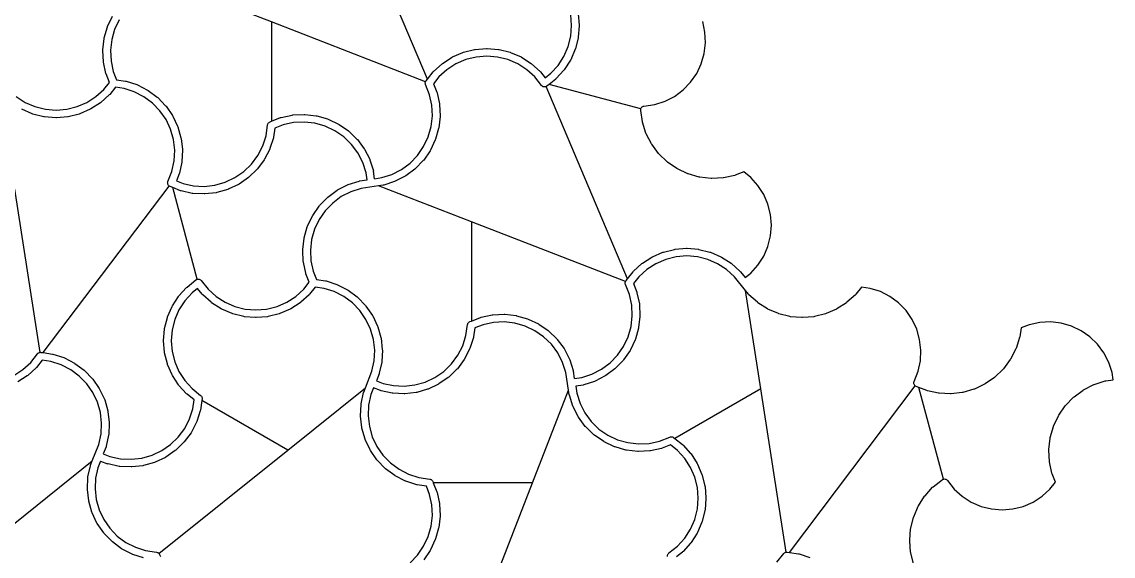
# Model space of a CAD drawing. Header units: millimetres. Extents: x 0 to 179, y 0 to 171.
# Drawn here: x 79.6 to 179.4, y 59.4 to 108.3 of the extents above; entities that cross this region are included whole.
import ezdxf

# ---------------------------------------------------------------- set-up
doc = ezdxf.new("R2010")
doc.units = ezdxf.units.MM
doc.layers.add('VISIBLE', color=7, linetype='CONTINUOUS')

msp = doc.modelspace()

# ---------------------------------------------------------------- linework, layer by layer
at = {"layer": 'VISIBLE'}
for p, q in [((116.682375, 103.059599), (109.243119, 120.661066)), ((102.412431, 108.289123), (93.927067, 111.581405)), ((129.869167, 107.972203), (129.789026, 108.949458)), ((130.484338, 109.035278), (130.569171, 108.00081)), ((87.11739, 106.83591), (87.402362, 107.833963)), ((87.402362, 107.833963), (87.422514, 107.88751)), ((87.422514, 107.88751), (87.86628, 108.825802)), ((88.486805, 108.500574), (88.067582, 107.614175)), ((102.412431, 108.289123), (102.412426, 99.203331)), ((116.512351, 102.818419), (102.412431, 108.289123)), ((129.789026, 106.994948), (129.869167, 107.972203)), ((130.569171, 107.943597), (130.484338, 106.909129)), ((130.569171, 108.00081), (130.569171, 107.943597)), ((142.075525, 107.361326), (141.868423, 108.319741)), ((87.106231, 106.779796), (87.11739, 106.83591)), ((88.067582, 107.614175), (87.798371, 106.67132)), ((129.550742, 106.043806), (129.789026, 106.994948)), ((130.475017, 106.852681), (130.222783, 105.845854)), ((130.484338, 106.909129), (130.475017, 106.852681)), ((142.123716, 106.381976), (142.075525, 107.361326)), ((86.987667, 105.748649), (87.106231, 106.779796)), ((87.798371, 106.67132), (87.686364, 105.697203)), ((121.05458, 105.778887), (122.089048, 105.86372)), ((122.089048, 105.86372), (122.146261, 105.86372)), ((122.146261, 105.86372), (123.180729, 105.778887)), ((129.160684, 105.144192), (129.550742, 106.043806)), ((130.222783, 105.845854), (130.20439, 105.791679)), ((142.01171, 105.407858), (142.123716, 106.381976)), ((86.985799, 105.691467), (86.987667, 105.748649)), ((87.036812, 104.65478), (86.985799, 105.691467)), ((87.686364, 105.697203), (87.734556, 104.717852)), ((118.062103, 104.49655), (118.934394, 105.059071)), ((118.934394, 105.059071), (118.984849, 105.086045)), ((118.984849, 105.086045), (119.93713, 105.498939)), ((120.189257, 104.845291), (119.289643, 104.455233)), ((119.93713, 105.498939), (119.991306, 105.517332)), ((119.991306, 105.517332), (120.998132, 105.769566)), ((121.140399, 105.083575), (120.189257, 104.845291)), ((120.998132, 105.769566), (121.05458, 105.778887)), ((122.117654, 105.163716), (121.140399, 105.083575)), ((123.09491, 105.083575), (122.117654, 105.163716)), ((124.046052, 104.845291), (123.09491, 105.083575)), ((123.180729, 105.778887), (123.237177, 105.769566)), ((123.237177, 105.769566), (124.244003, 105.517332)), ((124.945665, 104.455233), (124.046052, 104.845291)), ((124.244003, 105.517332), (124.298179, 105.498939)), ((124.298179, 105.498939), (125.25046, 105.086045)), ((125.25046, 105.086045), (125.300915, 105.059071)), ((125.300915, 105.059071), (126.173205, 104.49655)), ((128.629273, 104.320145), (129.160684, 105.144192)), ((129.791496, 104.839398), (129.764523, 104.788942)), ((130.20439, 105.791679), (129.791496, 104.839398)), ((141.742499, 104.465003), (142.01171, 105.407858)), ((87.044285, 104.598058), (87.036812, 104.65478)), ((87.263512, 103.583533), (87.044285, 104.598058)), ((87.734556, 104.717852), (87.941658, 103.759437)), ((117.247726, 103.764599), (118.016717, 104.461717)), ((118.465597, 103.923822), (117.739136, 103.265259)), ((118.016717, 104.461717), (118.062103, 104.49655)), ((119.289643, 104.455233), (118.465597, 103.923822)), ((125.769712, 103.923822), (124.945665, 104.455233)), ((126.496173, 103.265259), (125.769712, 103.923822)), ((126.173205, 104.49655), (126.218592, 104.461717)), ((126.218592, 104.461717), (126.987583, 103.764599)), ((127.97071, 103.593685), (128.629273, 104.320145)), ((129.167168, 103.871265), (128.47005, 103.102274)), ((129.202001, 103.916652), (129.167168, 103.871265)), ((129.764523, 104.788942), (129.202001, 103.916652)), ((141.323276, 103.578604), (141.742499, 104.465003)), ((87.280126, 103.528786), (87.263512, 103.583533)), ((87.587419, 102.751453), (87.280126, 103.528786)), ((87.941658, 103.759437), (88.238399, 103.008797)), ((88.238399, 103.008797), (89.065235, 102.886254)), ((89.065235, 102.886254), (89.120955, 102.873269)), ((89.120955, 102.873269), (90.109173, 102.555862)), ((116.512351, 102.818419), (116.529865, 102.858834)), ((116.529865, 102.858834), (116.563476, 102.90975)), ((116.563476, 102.90975), (116.682375, 103.059599)), ((116.682375, 103.059599), (117.20862, 103.722837)), ((117.20862, 103.722837), (117.247726, 103.764599)), ((117.739136, 103.265259), (117.237433, 102.632954)), ((127.123476, 102.474657), (126.496173, 103.265259)), ((126.987583, 103.764599), (127.026689, 103.722837)), ((127.026689, 103.722837), (127.454286, 103.183928)), ((127.454286, 103.183928), (127.97071, 103.593685)), ((128.428288, 103.063169), (127.818599, 102.579412)), ((128.47005, 103.102274), (128.428288, 103.063169)), ((140.765243, 102.772347), (141.323276, 103.578604)), ((86.359256, 101.460584), (87.085717, 102.119147)), ((87.085717, 102.119147), (87.587419, 102.751453)), ((88.135775, 102.31636), (87.616232, 101.66157)), ((88.93422, 102.198025), (88.135775, 102.31636)), ((89.867782, 101.898173), (88.93422, 102.198025)), ((90.740021, 101.450233), (89.867782, 101.898173)), ((90.109173, 102.555862), (90.162032, 102.533973)), ((90.162032, 102.533973), (91.085335, 102.059808)), ((91.085335, 102.059808), (91.133923, 102.029599)), ((91.133923, 102.029599), (91.96764, 101.411347)), ((116.487786, 102.682615), (116.491436, 102.743515)), ((116.494766, 102.622007), (116.487786, 102.682615)), ((116.491436, 102.743515), (116.505606, 102.802856)), ((116.512165, 102.563531), (116.494766, 102.622007)), ((116.505606, 102.802856), (116.512351, 102.818419)), ((116.883195, 101.62497), (116.512165, 102.563531)), ((117.237433, 102.632954), (117.544726, 101.855621)), ((117.544726, 101.855621), (117.56134, 101.800873)), ((127.165418, 102.430351), (127.123476, 102.474657)), ((127.214417, 102.394002), (127.165418, 102.430351)), ((127.268983, 102.366714), (127.214417, 102.394002)), ((127.327458, 102.349315), (127.268983, 102.366714)), ((127.388066, 102.342335), (127.327458, 102.349315)), ((127.448966, 102.345985), (127.388066, 102.342335)), ((127.508307, 102.360155), (127.448966, 102.345985)), ((127.533399, 102.371029), (127.508307, 102.360155)), ((127.564285, 102.384414), (127.533399, 102.371029)), ((134.972831, 84.769143), (127.533399, 102.371029)), ((127.615201, 102.418025), (127.564285, 102.384414)), ((127.818599, 102.579412), (127.615201, 102.418025)), ((136.205969, 100.332023), (127.818599, 102.579412)), ((139.295705, 101.483717), (140.083313, 102.067776)), ((140.083313, 102.067776), (140.765243, 102.772347)), ((79.05514, 101.460584), (79.879187, 100.929174)), ((79.879187, 100.929174), (80.778801, 100.539116)), ((84.635595, 100.539116), (85.535209, 100.929174)), ((85.535209, 100.929174), (86.359256, 101.460584)), ((86.762749, 100.887857), (85.890459, 100.325335)), ((86.808136, 100.92269), (86.762749, 100.887857)), ((87.577127, 101.619808), (86.808136, 100.92269)), ((87.616232, 101.66157), (87.577127, 101.619808)), ((91.527628, 100.866174), (90.740021, 101.450233)), ((92.209559, 100.161603), (91.527628, 100.866174)), ((91.96764, 101.411347), (92.010657, 101.373626)), ((92.010657, 101.373626), (92.732511, 100.627806)), ((117.090297, 100.666555), (116.883195, 101.62497)), ((117.56134, 101.800873), (117.780567, 100.786349)), ((137.489904, 100.735925), (138.423467, 101.035777)), ((138.423467, 101.035777), (139.295705, 101.483717)), ((80.526673, 99.885468), (79.574392, 100.298362)), ((80.580849, 99.867075), (80.526673, 99.885468)), ((81.587675, 99.614841), (80.580849, 99.867075)), ((80.778801, 100.539116), (81.729943, 100.300832)), ((81.729943, 100.300832), (82.707198, 100.22069)), ((82.707198, 100.22069), (83.684453, 100.300832)), ((83.684453, 100.300832), (84.635595, 100.539116)), ((84.833547, 99.867075), (83.826721, 99.614841)), ((84.887722, 99.885468), (84.833547, 99.867075)), ((85.840003, 100.298362), (84.887722, 99.885468)), ((85.890459, 100.325335), (85.840003, 100.298362)), ((92.767591, 99.355346), (92.209559, 100.161603)), ((92.732511, 100.627806), (92.768807, 100.58358)), ((92.768807, 100.58358), (93.359509, 99.730122)), ((117.138488, 99.687204), (117.090297, 100.666555)), ((117.780567, 100.786349), (117.78804, 100.729626)), ((117.78804, 100.729626), (117.839053, 99.69294)), ((136.193014, 100.251335), (136.199994, 100.311943)), ((136.196664, 100.190435), (136.193014, 100.251335)), ((136.348832, 99.163709), (136.196664, 100.190435)), ((136.199994, 100.311943), (136.205969, 100.332023)), ((136.205969, 100.332023), (136.217393, 100.370419)), ((136.217393, 100.370419), (136.244681, 100.424984)), ((136.244681, 100.424984), (136.281031, 100.473983)), ((136.281031, 100.473983), (136.325336, 100.515925)), ((136.325336, 100.515925), (136.376252, 100.549536)), ((136.376252, 100.549536), (136.43223, 100.573795)), ((136.43223, 100.573795), (136.491571, 100.587965)), ((136.491571, 100.587965), (137.489904, 100.735925)), ((81.644124, 99.60552), (81.587675, 99.614841)), ((82.678591, 99.520686), (81.644124, 99.60552)), ((82.735804, 99.520686), (82.678591, 99.520686)), ((83.770272, 99.60552), (82.735804, 99.520686)), ((83.826721, 99.614841), (83.770272, 99.60552)), ((93.186814, 98.468947), (92.767591, 99.355346)), ((93.359509, 99.730122), (93.388115, 99.680574)), ((93.388115, 99.680574), (93.831881, 98.742281)), ((101.918248, 97.879953), (102.066208, 98.878287)), ((102.066208, 98.878287), (102.077722, 98.929315)), ((102.077722, 98.929315), (102.096714, 98.978057)), ((102.096714, 98.978057), (102.122758, 99.023424)), ((102.122758, 99.023424), (102.155272, 99.064403)), ((102.155272, 99.064403), (102.193531, 99.100077)), ((102.193531, 99.100077), (102.23668, 99.129652)), ((102.23668, 99.129652), (102.283754, 99.152465)), ((102.283754, 99.152465), (102.412426, 99.203331)), ((102.412426, 99.203331), (103.249009, 99.534047)), ((103.47966, 98.872515), (102.72902, 98.575774)), ((103.249009, 99.534047), (103.303756, 99.550661)), ((103.303756, 99.550661), (104.318281, 99.769887)), ((104.438075, 99.079617), (103.47966, 98.872515)), ((104.318281, 99.769887), (104.375003, 99.77736)), ((104.375003, 99.77736), (105.41169, 99.828373)), ((105.417426, 99.127809), (104.438075, 99.079617)), ((105.41169, 99.828373), (105.468872, 99.826505)), ((106.391543, 99.015802), (105.417426, 99.127809)), ((105.468872, 99.826505), (106.500018, 99.707942)), ((107.334398, 98.746591), (106.391543, 99.015802)), ((106.500018, 99.707942), (106.556132, 99.696783)), ((106.556132, 99.696783), (107.554186, 99.41181)), ((107.554186, 99.41181), (107.607733, 99.391658)), ((107.607733, 99.391658), (108.546025, 98.947892)), ((108.546025, 98.947892), (108.595573, 98.919286)), ((108.595573, 98.919286), (109.449031, 98.328584)), ((117.026482, 98.713086), (117.138488, 99.687204)), ((117.837185, 99.635758), (117.718621, 98.604611)), ((117.839053, 99.69294), (117.837185, 99.635758)), ((136.361817, 99.107989), (136.348832, 99.163709)), ((136.679224, 98.119772), (136.361817, 99.107989)), ((93.456025, 97.526092), (93.186814, 98.468947)), ((93.831881, 98.742281), (93.852033, 98.688735)), ((93.852033, 98.688735), (94.137006, 97.690681)), ((101.618396, 96.946391), (101.918248, 97.879953)), ((102.72902, 98.575774), (102.606477, 97.748937)), ((108.220797, 98.327368), (107.334398, 98.746591)), ((109.027054, 97.769336), (108.220797, 98.327368)), ((109.449031, 98.328584), (109.493257, 98.292288)), ((109.493257, 98.292288), (110.239077, 97.570434)), ((116.75727, 97.770231), (117.026482, 98.713086)), ((117.707462, 98.548497), (117.42249, 97.550443)), ((117.718621, 98.604611), (117.707462, 98.548497)), ((136.701113, 98.066912), (136.679224, 98.119772)), ((137.175278, 97.143609), (136.701113, 98.066912)), ((93.568032, 96.551974), (93.456025, 97.526092)), ((94.137006, 97.690681), (94.148165, 97.634567)), ((94.148165, 97.634567), (94.266728, 96.603421)), ((101.170456, 96.074152), (101.618396, 96.946391)), ((102.593492, 97.693218), (102.276085, 96.705)), ((102.606477, 97.748937), (102.593492, 97.693218)), ((109.731625, 97.087405), (109.027054, 97.769336)), ((110.315684, 96.299798), (109.731625, 97.087405)), ((110.239077, 97.570434), (110.276798, 97.527417)), ((110.276798, 97.527417), (110.89505, 96.6937)), ((115.780015, 96.077576), (116.338048, 96.883833)), ((116.338048, 96.883833), (116.75727, 97.770231)), ((117.402338, 97.496897), (116.958572, 96.558604)), ((117.42249, 97.550443), (117.402338, 97.496897)), ((137.205487, 97.095022), (137.175278, 97.143609)), ((137.823739, 96.261305), (137.205487, 97.095022)), ((93.51984, 95.572624), (93.568032, 96.551974)), ((94.268596, 96.546238), (94.217583, 95.509552)), ((94.266728, 96.603421), (94.268596, 96.546238)), ((100.586397, 95.286545), (101.170456, 96.074152)), ((102.254196, 96.652141), (101.780031, 95.728837)), ((102.276085, 96.705), (102.254196, 96.652141)), ((110.763625, 95.427559), (110.315684, 96.299798)), ((110.89505, 96.6937), (110.925259, 96.645113)), ((110.925259, 96.645113), (111.399424, 95.721809)), ((115.098084, 95.373004), (115.780015, 96.077576)), ((116.929965, 96.509057), (116.339264, 95.655598)), ((116.958572, 96.558604), (116.929965, 96.509057)), ((137.86146, 96.218288), (137.823739, 96.261305)), ((138.60728, 95.496434), (137.86146, 96.218288)), ((93.312738, 94.614209), (93.51984, 95.572624)), ((94.21011, 95.45283), (93.990884, 94.438305)), ((94.217583, 95.509552), (94.21011, 95.45283)), ((99.881826, 94.604614), (100.586397, 95.286545)), ((101.749822, 95.68025), (101.13157, 94.846533)), ((101.780031, 95.728837), (101.749822, 95.68025)), ((111.063477, 94.493997), (110.763625, 95.427559)), ((111.399424, 95.721809), (111.421313, 95.66895)), ((111.421313, 95.66895), (111.73872, 94.680732)), ((114.310477, 94.788945), (115.098084, 95.373004)), ((115.581113, 94.865553), (115.538097, 94.827832)), ((116.302967, 95.611373), (115.581113, 94.865553)), ((116.339264, 95.655598), (116.302967, 95.611373)), ((138.651506, 95.460138), (138.60728, 95.496434)), ((139.504964, 94.869436), (138.651506, 95.460138)), ((139.554512, 94.840829), (139.504964, 94.869436)), ((92.941708, 93.675647), (93.312738, 94.614209)), ((93.97427, 94.383557), (93.721359, 93.743793)), ((93.990884, 94.438305), (93.97427, 94.383557)), ((98.18917, 93.627359), (99.075569, 94.046582)), ((99.075569, 94.046582), (99.881826, 94.604614)), ((100.303803, 94.045366), (99.450344, 93.454664)), ((100.348028, 94.081662), (100.303803, 94.045366)), ((101.093848, 94.803516), (100.348028, 94.081662)), ((101.13157, 94.846533), (101.093848, 94.803516)), ((111.160124, 93.841881), (111.063477, 94.493997)), ((111.73872, 94.680732), (111.751705, 94.625013)), ((111.852561, 93.944505), (111.751705, 94.625013)), ((111.852561, 93.944505), (112.504676, 94.041153)), ((112.504676, 94.041153), (113.438239, 94.341005)), ((113.438239, 94.341005), (114.310477, 94.788945)), ((114.655792, 94.17937), (113.732489, 93.705206)), ((114.704379, 94.209579), (114.655792, 94.17937)), ((115.538097, 94.827832), (114.704379, 94.209579)), ((140.492804, 94.397063), (139.554512, 94.840829)), ((140.546351, 94.376911), (140.492804, 94.397063)), ((141.544405, 94.091939), (140.546351, 94.376911)), ((141.600519, 94.08078), (141.544405, 94.091939)), ((142.631665, 93.962216), (141.600519, 94.08078)), ((142.688847, 93.960348), (142.631665, 93.962216)), ((143.725534, 94.011361), (142.688847, 93.960348)), ((143.782256, 94.018834), (143.725534, 94.011361)), ((144.796781, 94.238061), (143.782256, 94.018834)), ((144.851528, 94.254675), (144.796781, 94.238061)), ((145.628861, 94.561968), (144.851528, 94.254675)), ((146.261167, 94.060265), (145.628861, 94.561968)), ((146.91973, 93.333805), (146.261167, 94.060265)), ((81.238923, 78.052824), (78.926889, 92.998045)), ((81.53296, 78.025149), (93.056925, 93.26883)), ((92.917329, 93.556563), (92.924309, 93.617171)), ((92.92098, 93.495663), (92.917329, 93.556563)), ((92.93515, 93.436323), (92.92098, 93.495663)), ((92.924309, 93.617171), (92.941708, 93.675647)), ((92.959409, 93.380344), (92.93515, 93.436323)), ((92.99302, 93.329429), (92.959409, 93.380344)), ((93.034962, 93.285123), (92.99302, 93.329429)), ((93.056925, 93.26883), (93.034962, 93.285123)), ((93.08396, 93.248774), (93.056925, 93.26883)), ((93.138526, 93.221485), (93.08396, 93.248774)), ((93.37999, 93.12603), (93.138526, 93.221485)), ((95.627335, 84.738823), (93.37999, 93.12603)), ((94.10378, 92.839903), (93.37999, 93.12603)), ((93.721359, 93.743793), (94.334432, 93.501435)), ((94.334432, 93.501435), (95.292847, 93.294333)), ((95.292847, 93.294333), (96.272197, 93.246141)), ((96.272197, 93.246141), (97.246315, 93.358148)), ((97.246315, 93.358148), (98.18917, 93.627359)), ((98.408958, 92.96214), (97.410904, 92.677167)), ((98.462504, 92.982292), (98.408958, 92.96214)), ((99.400797, 93.426058), (98.462504, 92.982292)), ((99.450344, 93.454664), (99.400797, 93.426058)), ((107.577212, 92.266118), (108.41093, 92.884371)), ((108.41093, 92.884371), (108.459517, 92.91458)), ((108.459517, 92.91458), (109.38282, 93.388744)), ((109.38282, 93.388744), (109.43568, 93.410634)), ((109.43568, 93.410634), (110.423897, 93.728041)), ((110.610633, 93.052797), (109.67707, 92.752945)), ((110.423897, 93.728041), (110.479617, 93.741026)), ((110.479617, 93.741026), (111.160124, 93.841881)), ((112.217523, 93.290949), (110.610633, 93.052797)), ((112.635692, 93.352924), (112.217523, 93.290949)), ((120.702888, 89.998667), (112.217523, 93.290949)), ((112.691412, 93.365909), (112.635692, 93.352924)), ((113.679629, 93.683316), (112.691412, 93.365909)), ((113.732489, 93.705206), (113.679629, 93.683316)), ((147.45114, 92.509758), (146.91973, 93.333805)), ((94.158528, 92.823289), (94.10378, 92.839903)), ((95.173052, 92.604063), (94.158528, 92.823289)), ((95.229775, 92.59659), (95.173052, 92.604063)), ((96.266461, 92.545577), (95.229775, 92.59659)), ((96.323644, 92.547445), (96.266461, 92.545577)), ((97.35479, 92.666008), (96.323644, 92.547445)), ((97.410904, 92.677167), (97.35479, 92.666008)), ((106.812342, 91.482577), (107.534196, 92.228397)), ((107.534196, 92.228397), (107.577212, 92.266118)), ((108.804832, 92.305005), (108.017224, 91.720946)), ((109.67707, 92.752945), (108.804832, 92.305005)), ((147.841199, 91.610144), (147.45114, 92.509758)), ((106.185343, 90.584893), (106.776045, 91.438352)), ((106.776045, 91.438352), (106.812342, 91.482577)), ((107.335294, 91.016374), (106.777261, 90.210117)), ((108.017224, 91.720946), (107.335294, 91.016374)), ((148.079482, 90.659002), (147.841199, 91.610144)), ((105.712971, 89.597053), (106.156737, 90.535346)), ((106.156737, 90.535346), (106.185343, 90.584893)), ((106.777261, 90.210117), (106.358038, 89.323719)), ((120.702888, 89.998667), (120.702883, 80.912875)), ((134.802807, 84.527963), (120.702888, 89.998667)), ((148.159624, 89.681747), (148.079482, 90.659002)), ((105.407847, 88.545453), (105.692819, 89.543507)), ((105.692819, 89.543507), (105.712971, 89.597053)), ((106.358038, 89.323719), (106.088827, 88.380864)), ((148.079482, 88.704492), (148.159624, 89.681747)), ((105.278124, 87.458192), (105.396688, 88.489339)), ((105.396688, 88.489339), (105.407847, 88.545453)), ((106.088827, 88.380864), (105.976821, 87.406746)), ((147.841199, 87.753349), (148.079482, 88.704492)), ((105.276256, 87.40101), (105.278124, 87.458192)), ((105.327269, 86.364324), (105.276256, 87.40101)), ((105.976821, 87.406746), (106.025012, 86.427395)), ((137.275305, 86.795588), (138.227586, 87.208482)), ((138.227586, 87.208482), (138.281762, 87.226875)), ((138.281762, 87.226875), (139.288588, 87.479109)), ((139.288588, 87.479109), (139.345037, 87.48843)), ((139.345037, 87.48843), (140.379505, 87.573264)), ((140.408111, 86.87326), (139.430856, 86.793118)), ((140.379505, 87.573264), (140.436717, 87.573264)), ((141.385366, 86.793118), (140.408111, 86.87326)), ((140.436717, 87.573264), (141.471185, 87.48843)), ((141.471185, 87.48843), (141.527634, 87.479109)), ((141.527634, 87.479109), (142.53446, 87.226875)), ((142.53446, 87.226875), (142.588635, 87.208482)), ((142.588635, 87.208482), (143.540916, 86.795588)), ((147.45114, 86.853736), (147.841199, 87.753349)), ((105.334742, 86.307601), (105.327269, 86.364324)), ((105.553968, 85.293077), (105.334742, 86.307601)), ((106.025012, 86.427395), (106.232114, 85.46898)), ((135.538182, 85.474142), (136.307173, 86.17126)), ((136.307173, 86.17126), (136.35256, 86.206093)), ((136.35256, 86.206093), (137.22485, 86.768615)), ((137.5801, 86.164776), (136.756053, 85.633366)), ((137.22485, 86.768615), (137.275305, 86.795588)), ((138.479714, 86.554834), (137.5801, 86.164776)), ((139.430856, 86.793118), (138.479714, 86.554834)), ((142.336508, 86.554834), (141.385366, 86.793118)), ((143.236122, 86.164776), (142.336508, 86.554834)), ((144.060169, 85.633366), (143.236122, 86.164776)), ((143.540916, 86.795588), (143.591372, 86.768615)), ((143.591372, 86.768615), (144.463662, 86.206093)), ((144.463662, 86.206093), (144.509049, 86.17126)), ((144.509049, 86.17126), (145.27804, 85.474142)), ((146.261167, 85.303228), (146.91973, 86.029689)), ((146.91973, 86.029689), (147.45114, 86.853736)), ((105.570583, 85.238329), (105.553968, 85.293077)), ((105.877876, 84.460997), (105.570583, 85.238329)), ((106.232114, 85.46898), (106.528855, 84.71834)), ((134.972831, 84.769143), (135.499077, 85.43238)), ((135.499077, 85.43238), (135.538182, 85.474142)), ((136.029592, 84.974803), (135.527889, 84.342497)), ((136.756053, 85.633366), (136.029592, 84.974803)), ((144.78663, 84.974803), (144.060169, 85.633366)), ((145.79632, 83.70227), (144.78663, 84.974803)), ((145.27804, 85.474142), (145.317145, 85.43238)), ((145.317145, 85.43238), (145.744742, 84.893471)), ((145.744742, 84.893471), (146.261167, 85.303228)), ((93.948141, 83.222685), (94.645259, 83.991676)), ((94.645259, 83.991676), (94.687021, 84.030781)), ((94.687021, 84.030781), (95.500108, 84.675925)), ((95.661023, 83.910022), (95.144598, 83.500265)), ((95.500108, 84.675925), (95.545677, 84.706581)), ((95.545677, 84.706581), (95.595481, 84.729731)), ((95.595481, 84.729731), (95.627335, 84.738823)), ((95.627335, 84.738823), (95.648293, 84.744805)), ((95.648293, 84.744805), (95.702813, 84.751432)), ((96.08862, 83.371113), (95.661023, 83.910022)), ((95.702813, 84.751432), (95.757699, 84.749448)), ((95.757699, 84.749448), (95.811598, 84.738903)), ((95.811598, 84.738903), (95.863185, 84.720056)), ((95.863185, 84.720056), (95.911188, 84.693371)), ((95.911188, 84.693371), (95.954425, 84.659506)), ((95.954425, 84.659506), (95.991832, 84.619293)), ((95.991832, 84.619293), (96.619136, 83.828691)), ((105.376173, 83.828691), (105.877876, 84.460997)), ((106.426232, 84.025904), (105.906689, 83.371113)), ((107.224676, 83.907569), (106.426232, 84.025904)), ((106.528855, 84.71834), (107.355692, 84.595798)), ((108.158239, 83.607717), (107.224676, 83.907569)), ((107.355692, 84.595798), (107.411412, 84.582812)), ((107.411412, 84.582812), (108.399629, 84.265406)), ((108.399629, 84.265406), (108.452489, 84.243516)), ((108.452489, 84.243516), (109.375792, 83.769351)), ((134.778242, 84.392159), (134.781893, 84.453059)), ((134.785222, 84.33155), (134.778242, 84.392159)), ((134.781893, 84.453059), (134.796063, 84.512399)), ((134.802621, 84.273075), (134.785222, 84.33155)), ((134.796063, 84.512399), (134.802807, 84.527963)), ((135.173651, 83.334513), (134.802621, 84.273075)), ((134.802807, 84.527963), (134.820322, 84.568378)), ((134.820322, 84.568378), (134.853933, 84.619293)), ((134.853933, 84.619293), (134.972831, 84.769143)), ((135.527889, 84.342497), (135.835183, 83.565164)), ((156.396688, 84.025904), (155.877145, 83.371113)), ((157.195133, 83.907569), (156.396688, 84.025904)), ((158.128695, 83.607717), (157.195133, 83.907569)), ((93.350786, 82.305008), (93.913308, 83.177298)), ((93.913308, 83.177298), (93.948141, 83.222685)), ((95.144598, 83.500265), (94.486036, 82.773805)), ((96.127726, 83.329351), (96.08862, 83.371113)), ((96.896717, 82.632233), (96.127726, 83.329351)), ((96.619136, 83.828691), (97.345597, 83.170128)), ((97.345597, 83.170128), (98.169643, 82.638717)), ((103.825665, 82.638717), (104.649712, 83.170128)), ((104.649712, 83.170128), (105.376173, 83.828691)), ((105.867583, 83.329351), (105.098592, 82.632233)), ((105.906689, 83.371113), (105.867583, 83.329351)), ((109.030477, 83.159777), (108.158239, 83.607717)), ((109.818084, 82.575718), (109.030477, 83.159777)), ((109.375792, 83.769351), (109.424379, 83.739143)), ((109.424379, 83.739143), (110.258097, 83.12089)), ((110.258097, 83.12089), (110.301113, 83.083169)), ((110.301113, 83.083169), (111.022967, 82.337349)), ((135.380753, 82.376098), (135.173651, 83.334513)), ((135.835183, 83.565164), (135.851797, 83.510417)), ((135.851797, 83.510417), (136.071023, 82.495892)), ((147.187802, 74.707588), (145.79632, 83.70227)), ((146.059077, 83.371113), (145.79632, 83.70227)), ((146.098182, 83.329351), (146.059077, 83.371113)), ((146.867173, 82.632233), (146.098182, 83.329351)), ((155.83804, 83.329351), (155.069049, 82.632233)), ((155.877145, 83.371113), (155.83804, 83.329351)), ((159.000934, 83.159777), (158.128695, 83.607717)), ((159.788541, 82.575718), (159.000934, 83.159777)), ((92.910919, 81.302271), (93.323813, 82.254552)), ((93.323813, 82.254552), (93.350786, 82.305008)), ((93.954625, 81.949758), (93.564567, 81.050144)), ((94.486036, 82.773805), (93.954625, 81.949758)), ((96.942103, 82.5974), (96.896717, 82.632233)), ((97.814394, 82.034879), (96.942103, 82.5974)), ((97.864849, 82.007905), (97.814394, 82.034879)), ((98.81713, 81.595011), (97.864849, 82.007905)), ((98.169643, 82.638717), (99.069257, 82.248659)), ((99.069257, 82.248659), (100.020399, 82.010375)), ((100.020399, 82.010375), (100.997654, 81.930234)), ((100.997654, 81.930234), (101.97491, 82.010375)), ((101.97491, 82.010375), (102.926052, 82.248659)), ((102.926052, 82.248659), (103.825665, 82.638717)), ((104.13046, 82.007905), (103.178179, 81.595011)), ((104.180915, 82.034879), (104.13046, 82.007905)), ((105.053205, 82.5974), (104.180915, 82.034879)), ((105.098592, 82.632233), (105.053205, 82.5974)), ((110.500015, 81.871146), (109.818084, 82.575718)), ((111.022967, 82.337349), (111.059264, 82.293124)), ((111.059264, 82.293124), (111.649965, 81.439665)), ((135.428945, 81.396747), (135.380753, 82.376098)), ((136.071023, 82.495892), (136.078496, 82.43917)), ((136.078496, 82.43917), (136.129509, 81.402483)), ((146.91256, 82.5974), (146.867173, 82.632233)), ((147.78485, 82.034879), (146.91256, 82.5974)), ((147.835305, 82.007905), (147.78485, 82.034879)), ((148.787586, 81.595011), (147.835305, 82.007905)), ((154.100916, 82.007905), (153.148635, 81.595011)), ((154.151372, 82.034879), (154.100916, 82.007905)), ((155.023662, 82.5974), (154.151372, 82.034879)), ((155.069049, 82.632233), (155.023662, 82.5974)), ((160.470472, 81.871146), (159.788541, 82.575718)), ((92.640292, 80.24127), (92.892526, 81.248096)), ((92.892526, 81.248096), (92.910919, 81.302271)), ((93.564567, 81.050144), (93.326283, 80.099002)), ((98.871306, 81.576618), (98.81713, 81.595011)), ((99.878132, 81.324384), (98.871306, 81.576618)), ((99.93458, 81.315063), (99.878132, 81.324384)), ((100.969048, 81.23023), (99.93458, 81.315063)), ((101.026261, 81.23023), (100.969048, 81.23023)), ((102.060729, 81.315063), (101.026261, 81.23023)), ((102.117177, 81.324384), (102.060729, 81.315063)), ((103.124003, 81.576618), (102.117177, 81.324384)), ((103.178179, 81.595011), (103.124003, 81.576618)), ((111.058048, 81.064889), (110.500015, 81.871146)), ((111.47727, 80.17849), (111.058048, 81.064889)), ((111.649965, 81.439665), (111.678572, 81.390117)), ((111.678572, 81.390117), (112.122338, 80.451825)), ((120.574211, 80.862008), (120.702883, 80.912875)), ((120.702883, 80.912875), (121.539465, 81.24359)), ((121.539465, 81.24359), (121.594212, 81.260205)), ((121.594212, 81.260205), (122.608737, 81.479431)), ((122.608737, 81.479431), (122.66546, 81.486904)), ((122.66546, 81.486904), (123.702146, 81.537917)), ((123.702146, 81.537917), (123.759328, 81.536049)), ((123.759328, 81.536049), (124.790475, 81.417485)), ((124.790475, 81.417485), (124.846589, 81.406326)), ((124.846589, 81.406326), (125.844643, 81.121354)), ((125.844643, 81.121354), (125.898189, 81.101202)), ((125.898189, 81.101202), (126.836481, 80.657436)), ((135.316938, 80.42263), (135.428945, 81.396747)), ((136.127641, 81.345301), (136.009078, 80.314154)), ((136.129509, 81.402483), (136.127641, 81.345301)), ((148.841762, 81.576618), (148.787586, 81.595011)), ((149.848588, 81.324384), (148.841762, 81.576618)), ((149.905037, 81.315063), (149.848588, 81.324384)), ((150.939505, 81.23023), (149.905037, 81.315063)), ((150.996717, 81.23023), (150.939505, 81.23023)), ((152.031185, 81.315063), (150.996717, 81.23023)), ((152.087634, 81.324384), (152.031185, 81.315063)), ((153.09446, 81.576618), (152.087634, 81.324384)), ((153.148635, 81.595011), (153.09446, 81.576618)), ((161.028504, 81.064889), (160.470472, 81.871146)), ((161.447727, 80.17849), (161.028504, 81.064889)), ((92.546137, 79.150353), (92.630971, 80.184821)), ((92.630971, 80.184821), (92.640292, 80.24127)), ((93.326283, 80.099002), (93.246141, 79.121747)), ((111.746482, 79.235635), (111.47727, 80.17849)), ((112.122338, 80.451825), (112.14249, 80.398279)), ((112.14249, 80.398279), (112.427462, 79.400225)), ((120.208705, 79.589497), (120.356664, 80.58783)), ((120.356664, 80.58783), (120.368179, 80.638858)), ((120.368179, 80.638858), (120.38717, 80.6876)), ((120.38717, 80.6876), (120.413214, 80.732967)), ((120.413214, 80.732967), (120.445729, 80.773946)), ((120.445729, 80.773946), (120.483988, 80.809621)), ((120.483988, 80.809621), (120.527136, 80.839195)), ((120.527136, 80.839195), (120.574211, 80.862008)), ((121.019476, 80.285317), (120.896934, 79.458481)), ((121.770116, 80.582059), (121.019476, 80.285317)), ((122.728531, 80.789161), (121.770116, 80.582059)), ((123.707882, 80.837352), (122.728531, 80.789161)), ((124.682, 80.725346), (123.707882, 80.837352)), ((125.624855, 80.456134), (124.682, 80.725346)), ((126.511253, 80.036912), (125.624855, 80.456134)), ((127.31751, 79.478879), (126.511253, 80.036912)), ((126.836481, 80.657436), (126.886029, 80.62883)), ((126.886029, 80.62883), (127.739488, 80.038128)), ((127.739488, 80.038128), (127.783713, 80.001831)), ((127.783713, 80.001831), (128.529533, 79.279977)), ((135.047727, 79.479775), (135.316938, 80.42263)), ((135.997919, 80.25804), (135.712946, 79.259987)), ((136.009078, 80.314154), (135.997919, 80.25804)), ((161.716938, 79.235635), (161.447727, 80.17849)), ((170.989933, 80.285317), (170.86739, 79.458481)), ((171.740573, 80.582059), (170.989933, 80.285317)), ((172.698988, 80.789161), (171.740573, 80.582059)), ((173.678339, 80.837352), (172.698988, 80.789161)), ((174.652456, 80.725346), (173.678339, 80.837352)), ((175.595311, 80.456134), (174.652456, 80.725346)), ((176.48171, 80.036912), (175.595311, 80.456134)), ((177.287967, 79.478879), (176.48171, 80.036912)), ((92.546137, 79.09314), (92.546137, 79.150353)), ((92.630971, 78.058672), (92.546137, 79.09314)), ((93.246141, 79.121747), (93.326283, 78.144492)), ((111.858488, 78.261518), (111.746482, 79.235635)), ((112.427462, 79.400225), (112.438621, 79.344111)), ((112.438621, 79.344111), (112.557185, 78.312964)), ((119.908853, 78.655934), (120.208705, 79.589497)), ((120.883948, 79.402761), (120.566542, 78.414544)), ((120.896934, 79.458481), (120.883948, 79.402761)), ((128.022082, 78.796949), (127.31751, 79.478879)), ((128.529533, 79.279977), (128.567254, 79.236961)), ((128.567254, 79.236961), (129.185507, 78.403243)), ((134.628504, 78.593376), (135.047727, 79.479775)), ((135.692794, 79.20644), (135.249028, 78.268148)), ((135.712946, 79.259987), (135.692794, 79.20644)), ((161.828945, 78.261518), (161.716938, 79.235635)), ((170.854405, 79.402761), (170.536998, 78.414544)), ((170.86739, 79.458481), (170.854405, 79.402761)), ((177.992538, 78.796949), (177.287967, 79.478879)), ((80.390945, 77.133919), (81.018248, 77.924521)), ((81.018248, 77.924521), (81.053734, 77.962956)), ((81.053734, 77.962956), (81.094552, 77.995672)), ((81.094552, 77.995672), (81.13979, 78.021939)), ((81.13979, 78.021939), (81.188438, 78.04117)), ((81.188438, 78.04117), (81.238923, 78.052824)), ((81.238923, 78.052824), (81.239409, 78.052936)), ((81.239409, 78.052936), (81.291564, 78.056974)), ((81.291564, 78.056974), (81.343738, 78.053193)), ((81.343738, 78.053193), (81.53296, 78.025149)), ((81.53296, 78.025149), (82.370464, 77.901026)), ((82.370464, 77.901026), (82.426183, 77.888041)), ((82.426183, 77.888041), (83.414401, 77.570634)), ((92.640292, 78.002224), (92.630971, 78.058672)), ((92.892526, 76.995398), (92.640292, 78.002224)), ((93.326283, 78.144492), (93.564567, 77.193349)), ((111.810297, 77.282167), (111.858488, 78.261518)), ((112.559053, 78.255782), (112.50804, 77.219096)), ((112.557185, 78.312964), (112.559053, 78.255782)), ((119.460913, 77.783696), (119.908853, 78.655934)), ((120.544652, 78.361684), (120.070487, 77.438381)), ((120.566542, 78.414544), (120.544652, 78.361684)), ((128.606141, 78.009341), (128.022082, 78.796949)), ((129.054081, 77.137103), (128.606141, 78.009341)), ((129.185507, 78.403243), (129.215716, 78.354656)), ((129.215716, 78.354656), (129.68988, 77.431353)), ((134.070472, 77.787119), (134.628504, 78.593376)), ((135.220422, 78.2186), (134.62972, 77.365141)), ((135.249028, 78.268148), (135.220422, 78.2186)), ((161.780753, 77.282167), (161.828945, 78.261518)), ((170.515109, 78.361684), (170.040944, 77.438381)), ((170.536998, 78.414544), (170.515109, 78.361684)), ((178.576597, 78.009341), (177.992538, 78.796949)), ((179.024538, 77.137103), (178.576597, 78.009341)), ((79.664484, 76.475356), (80.390945, 77.133919)), ((81.441004, 77.331132), (80.92146, 76.676342)), ((82.239448, 77.212797), (81.441004, 77.331132)), ((83.17301, 76.912945), (82.239448, 77.212797)), ((84.045249, 76.465005), (83.17301, 76.912945)), ((83.414401, 77.570634), (83.467261, 77.548744)), ((83.467261, 77.548744), (84.390564, 77.07458)), ((84.390564, 77.07458), (84.439151, 77.044371)), ((84.439151, 77.044371), (85.272868, 76.426118)), ((92.910919, 76.941222), (92.892526, 76.995398)), ((93.323813, 75.988941), (92.910919, 76.941222)), ((93.564567, 77.193349), (93.954625, 76.293736)), ((111.603195, 76.323752), (111.810297, 77.282167)), ((112.500567, 77.162373), (112.28134, 76.147848)), ((112.50804, 77.219096), (112.500567, 77.162373)), ((118.172282, 76.314158), (118.876853, 76.996088)), ((118.876853, 76.996088), (119.460913, 77.783696)), ((120.040279, 77.389794), (119.422026, 76.556076)), ((120.070487, 77.438381), (120.040279, 77.389794)), ((129.353933, 76.20354), (129.054081, 77.137103)), ((129.68988, 77.431353), (129.71177, 77.378493)), ((129.71177, 77.378493), (130.029177, 76.390276)), ((132.600934, 76.498489), (133.388541, 77.082548)), ((133.388541, 77.082548), (134.070472, 77.787119)), ((134.593424, 77.320916), (133.87157, 76.575096)), ((134.62972, 77.365141), (134.593424, 77.320916)), ((161.573651, 76.323752), (161.780753, 77.282167)), ((170.010735, 77.389794), (169.392483, 76.556076)), ((170.040944, 77.438381), (170.010735, 77.389794)), ((179.32439, 76.20354), (179.024538, 77.137103)), ((78.840437, 75.943946), (79.664484, 76.475356)), ((80.067977, 75.902628), (79.195687, 75.340107)), ((80.113364, 75.937462), (80.067977, 75.902628)), ((80.882355, 76.63458), (80.113364, 75.937462)), ((80.92146, 76.676342), (80.882355, 76.63458)), ((84.832856, 75.880946), (84.045249, 76.465005)), ((85.272868, 76.426118), (85.315885, 76.388397)), ((85.315885, 76.388397), (86.037739, 75.642577)), ((93.350786, 75.938486), (93.323813, 75.988941)), ((93.913308, 75.066196), (93.350786, 75.938486)), ((93.954625, 76.293736), (94.486036, 75.469689)), ((111.005995, 74.813068), (111.603195, 76.323752)), ((112.264726, 76.093101), (112.011816, 75.453336)), ((112.28134, 76.147848), (112.264726, 76.093101)), ((117.366025, 75.756125), (118.172282, 76.314158)), ((119.384305, 76.51306), (118.638485, 75.791206)), ((119.422026, 76.556076), (119.384305, 76.51306)), ((129.592085, 74.596649), (129.353933, 76.20354)), ((130.029177, 76.390276), (130.042162, 76.334556)), ((130.143017, 75.654049), (130.042162, 76.334556)), ((130.795133, 75.750696), (131.728695, 76.050548)), ((131.728695, 76.050548), (132.600934, 76.498489)), ((132.946248, 75.888914), (132.022945, 75.414749)), ((132.994836, 75.919123), (132.946248, 75.888914)), ((133.828553, 76.537375), (132.994836, 75.919123)), ((133.87157, 76.575096), (133.828553, 76.537375)), ((161.202621, 75.38519), (161.573651, 76.323752)), ((169.354762, 76.51306), (168.608941, 75.791206)), ((169.392483, 76.556076), (169.354762, 76.51306)), ((179.421037, 75.551425), (179.32439, 76.20354)), ((85.514787, 75.176374), (84.832856, 75.880946)), ((86.072819, 74.370117), (85.514787, 75.176374)), ((86.037739, 75.642577), (86.074035, 75.598352)), ((86.074035, 75.598352), (86.664737, 74.744893)), ((93.948141, 75.020809), (93.913308, 75.066196)), ((94.645259, 74.251818), (93.948141, 75.020809)), ((94.486036, 75.469689), (95.144598, 74.743228)), ((112.011816, 75.453336), (112.624888, 75.210978)), ((112.624888, 75.210978), (113.583303, 75.003876)), ((113.583303, 75.003876), (114.562654, 74.955685)), ((114.562654, 74.955685), (115.536771, 75.067691)), ((115.536771, 75.067691), (116.479626, 75.336903)), ((116.479626, 75.336903), (117.366025, 75.756125)), ((117.691253, 75.135601), (116.752961, 74.691835)), ((117.740801, 75.164207), (117.691253, 75.135601)), ((118.59426, 75.754909), (117.740801, 75.164207)), ((118.638485, 75.791206), (118.59426, 75.754909)), ((130.143017, 75.654049), (130.795133, 75.750696)), ((130.926148, 75.062468), (130.245641, 74.961612)), ((130.245641, 74.961612), (130.342289, 74.309497)), ((130.981868, 75.075453), (130.926148, 75.062468)), ((131.970086, 75.39286), (130.981868, 75.075453)), ((132.022945, 75.414749), (131.970086, 75.39286)), ((149.793874, 59.734693), (161.317563, 74.97801)), ((161.17879, 75.278311), (161.1865, 75.332688)), ((161.179682, 75.223397), (161.17879, 75.278311)), ((161.189153, 75.169298), (161.179682, 75.223397)), ((161.1865, 75.332688), (161.202621, 75.38519)), ((161.20697, 75.117347), (161.189153, 75.169298)), ((161.232695, 75.068823), (161.20697, 75.117347)), ((161.265694, 75.024921), (161.232695, 75.068823)), ((161.305155, 74.986721), (161.265694, 75.024921)), ((161.317563, 74.97801), (161.305155, 74.986721)), ((161.350105, 74.955165), (161.317563, 74.97801)), ((161.399439, 74.931029), (161.350105, 74.955165)), ((161.640903, 74.835574), (161.399439, 74.931029)), ((167.66171, 75.135601), (166.723417, 74.691835)), ((167.711257, 75.164207), (167.66171, 75.135601)), ((168.564716, 75.754909), (167.711257, 75.164207)), ((168.608941, 75.791206), (168.564716, 75.754909)), ((176.72043, 74.624123), (177.643733, 75.098288)), ((177.643733, 75.098288), (177.696593, 75.120177)), ((177.696593, 75.120177), (178.68481, 75.437584)), ((178.68481, 75.437584), (178.74053, 75.450569)), ((178.74053, 75.450569), (179.421037, 75.551425)), ((86.492042, 73.483719), (86.072819, 74.370117)), ((86.664737, 74.744893), (86.693344, 74.695346)), ((86.693344, 74.695346), (87.13711, 73.757053)), ((94.687021, 74.212713), (94.645259, 74.251818)), ((95.341811, 73.693169), (94.687021, 74.212713)), ((95.144598, 74.743228), (95.935201, 74.115925)), ((95.935201, 74.115925), (95.973635, 74.080439)), ((95.973635, 74.080439), (96.006351, 74.039621)), ((96.006351, 74.039621), (96.032618, 73.994383)), ((96.032618, 73.994383), (96.05185, 73.945735)), ((96.05185, 73.945735), (96.063616, 73.894764)), ((96.063616, 73.894764), (96.067653, 73.842609)), ((103.912113, 69.110668), (111.005995, 74.813068)), ((110.614742, 73.350664), (110.833968, 74.365189)), ((110.833968, 74.365189), (110.850583, 74.419936)), ((110.850583, 74.419936), (111.005995, 74.813068)), ((111.512114, 74.189285), (111.305012, 73.23087)), ((111.754472, 74.802357), (111.512114, 74.189285)), ((112.394237, 74.549447), (111.754472, 74.802357)), ((112.448984, 74.532832), (112.394237, 74.549447)), ((113.463509, 74.313606), (112.448984, 74.532832)), ((113.520232, 74.306133), (113.463509, 74.313606)), ((114.556918, 74.25512), (113.520232, 74.306133)), ((114.6141, 74.256988), (114.556918, 74.25512)), ((115.645247, 74.375552), (114.6141, 74.256988)), ((115.701361, 74.386711), (115.645247, 74.375552)), ((116.699415, 74.671683), (115.701361, 74.386711)), ((116.752961, 74.691835), (116.699415, 74.671683)), ((126.299803, 66.111285), (129.592085, 74.596649)), ((129.65406, 74.178481), (129.592085, 74.596649)), ((129.667045, 74.122761), (129.65406, 74.178481)), ((129.984452, 73.134544), (129.667045, 74.122761)), ((130.342289, 74.309497), (130.642141, 73.375934)), ((147.187802, 74.707588), (139.319273, 70.164696)), ((149.499836, 59.762368), (147.187802, 74.707588)), ((163.888292, 66.448204), (161.640903, 74.835574)), ((162.364693, 74.549447), (161.640903, 74.835574)), ((162.419441, 74.532832), (162.364693, 74.549447)), ((163.433965, 74.313606), (162.419441, 74.532832)), ((163.490688, 74.306133), (163.433965, 74.313606)), ((164.527374, 74.25512), (163.490688, 74.306133)), ((164.584557, 74.256988), (164.527374, 74.25512)), ((165.615703, 74.375552), (164.584557, 74.256988)), ((165.671817, 74.386711), (165.615703, 74.375552)), ((166.669871, 74.671683), (165.671817, 74.386711)), ((166.723417, 74.691835), (166.669871, 74.671683)), ((175.073255, 73.192121), (175.795109, 73.937941)), ((175.795109, 73.937941), (175.838125, 73.975662)), ((175.838125, 73.975662), (176.671843, 74.593914)), ((176.671843, 74.593914), (176.72043, 74.624123)), ((86.761253, 72.540864), (86.492042, 73.483719)), ((87.13711, 73.757053), (87.157262, 73.703507)), ((87.157262, 73.703507), (87.442234, 72.705453)), ((94.923625, 71.961162), (95.223477, 72.894725)), ((95.223477, 72.894725), (95.341811, 73.693169)), ((96.043588, 73.653569), (95.911705, 72.763709)), ((96.063873, 73.790435), (96.043588, 73.653569)), ((103.912113, 69.110668), (96.043588, 73.653569)), ((96.067653, 73.842609), (96.063873, 73.790435)), ((110.556256, 72.257255), (110.607269, 73.293941)), ((110.607269, 73.293941), (110.614742, 73.350664)), ((111.305012, 73.23087), (111.256821, 72.251519)), ((130.006342, 73.081684), (129.984452, 73.134544)), ((130.480506, 72.158381), (130.006342, 73.081684)), ((130.642141, 73.375934), (131.090081, 72.503696)), ((174.446256, 72.294437), (175.036958, 73.147895)), ((175.036958, 73.147895), (175.073255, 73.192121)), ((86.87326, 71.566746), (86.761253, 72.540864)), ((87.442234, 72.705453), (87.453393, 72.649339)), ((87.453393, 72.649339), (87.571957, 71.618192)), ((94.475684, 71.088924), (94.923625, 71.961162)), ((95.89872, 72.707989), (95.581313, 71.719772)), ((95.911705, 72.763709), (95.89872, 72.707989)), ((110.558124, 72.200073), (110.556256, 72.257255)), ((110.676688, 71.168926), (110.558124, 72.200073)), ((111.256821, 72.251519), (111.368827, 71.277402)), ((130.510715, 72.109794), (130.480506, 72.158381)), ((131.128968, 71.276076), (130.510715, 72.109794)), ((131.090081, 72.503696), (131.67414, 71.716088)), ((173.973884, 71.306597), (174.41765, 72.244889)), ((174.41765, 72.244889), (174.446256, 72.294437)), ((86.825068, 70.587395), (86.87326, 71.566746)), ((87.573825, 71.56101), (87.522812, 70.524324)), ((87.571957, 71.618192), (87.573825, 71.56101)), ((93.891625, 70.301317), (94.475684, 71.088924)), ((95.559424, 71.666912), (95.085259, 70.743609)), ((95.581313, 71.719772), (95.559424, 71.666912)), ((110.687847, 71.112812), (110.676688, 71.168926)), ((110.972819, 70.114758), (110.687847, 71.112812)), ((111.368827, 71.277402), (111.638038, 70.334546)), ((131.166689, 71.23306), (131.128968, 71.276076)), ((131.912509, 70.511206), (131.166689, 71.23306)), ((131.67414, 71.716088), (132.378712, 71.034158)), ((132.378712, 71.034158), (133.184969, 70.476125)), ((173.66876, 70.254997), (173.953732, 71.25305)), ((173.953732, 71.25305), (173.973884, 71.306597)), ((86.617966, 69.62898), (86.825068, 70.587395)), ((87.515339, 70.467601), (87.296112, 69.453077)), ((87.522812, 70.524324), (87.515339, 70.467601)), ((93.187054, 69.619386), (93.891625, 70.301317)), ((95.05505, 70.695022), (94.436798, 69.861305)), ((95.085259, 70.743609), (95.05505, 70.695022)), ((110.992971, 70.061212), (110.972819, 70.114758)), ((111.436737, 69.12292), (110.992971, 70.061212)), ((111.638038, 70.334546), (112.057261, 69.448148)), ((131.956734, 70.474909), (131.912509, 70.511206)), ((132.810193, 69.884207), (131.956734, 70.474909)), ((133.184969, 70.476125), (134.071367, 70.056903)), ((134.071367, 70.056903), (135.014222, 69.787691)), ((136.967691, 69.723876), (137.926105, 69.930978)), ((137.926105, 69.930978), (138.864667, 70.302008)), ((138.864667, 70.302008), (138.923143, 70.319407)), ((138.923143, 70.319407), (138.983751, 70.326387)), ((138.983751, 70.326387), (139.044651, 70.322737)), ((139.044651, 70.322737), (139.103992, 70.308567)), ((139.103992, 70.308567), (139.15997, 70.284308)), ((139.15997, 70.284308), (139.210886, 70.250696)), ((139.210886, 70.250696), (139.319273, 70.164696)), ((139.319273, 70.164696), (140.023973, 69.605553)), ((173.539037, 69.167736), (173.657601, 70.198883)), ((173.657601, 70.198883), (173.66876, 70.254997)), ((86.020766, 68.118296), (86.617966, 69.62898)), ((87.279498, 69.398329), (87.026588, 68.758565)), ((87.296112, 69.453077), (87.279498, 69.398329)), ((91.494398, 68.642131), (92.380797, 69.061354)), ((92.124384, 59.635131), (103.912113, 69.110668)), ((92.380797, 69.061354), (93.187054, 69.619386)), ((93.609031, 69.060138), (92.755573, 68.469436)), ((93.653257, 69.096434), (93.609031, 69.060138)), ((94.399077, 69.818288), (93.653257, 69.096434)), ((94.436798, 69.861305), (94.399077, 69.818288)), ((111.465343, 69.073372), (111.436737, 69.12292)), ((112.056045, 68.219913), (111.465343, 69.073372)), ((112.057261, 69.448148), (112.615294, 68.641891)), ((132.85974, 69.855601), (132.810193, 69.884207)), ((133.798033, 69.411835), (132.85974, 69.855601)), ((133.851579, 69.391683), (133.798033, 69.411835)), ((134.849633, 69.106711), (133.851579, 69.391683)), ((134.905747, 69.095552), (134.849633, 69.106711)), ((135.936893, 68.976988), (134.905747, 69.095552)), ((135.014222, 69.787691), (135.98834, 69.675685)), ((135.994076, 68.97512), (135.936893, 68.976988)), ((135.98834, 69.675685), (136.967691, 69.723876)), ((137.030762, 69.026133), (135.994076, 68.97512)), ((137.087485, 69.033606), (137.030762, 69.026133)), ((138.102009, 69.252832), (137.087485, 69.033606)), ((138.156757, 69.269447), (138.102009, 69.252832)), ((138.934089, 69.57674), (138.156757, 69.269447)), ((139.566395, 69.075037), (138.934089, 69.57674)), ((140.224958, 68.348576), (139.566395, 69.075037)), ((140.023973, 69.605553), (140.065735, 69.566447)), ((140.065735, 69.566447), (140.762853, 68.797456)), ((173.537169, 69.110554), (173.539037, 69.167736)), ((173.588182, 68.073867), (173.537169, 69.110554)), ((78.926884, 62.415897), (86.020766, 68.118296)), ((85.865354, 67.725164), (86.020766, 68.118296)), ((86.769244, 68.107585), (86.526886, 67.494513)), ((86.769244, 68.107585), (87.409009, 67.854675)), ((87.026588, 68.758565), (87.63966, 68.516206)), ((87.63966, 68.516206), (88.598075, 68.309105)), ((88.598075, 68.309105), (89.577426, 68.260913)), ((89.577426, 68.260913), (90.551543, 68.372919)), ((90.551543, 68.372919), (91.494398, 68.642131)), ((91.714186, 67.976911), (90.716132, 67.691939)), ((91.767733, 67.997063), (91.714186, 67.976911)), ((92.706025, 68.440829), (91.767733, 67.997063)), ((92.755573, 68.469436), (92.706025, 68.440829)), ((112.092342, 68.175688), (112.056045, 68.219913)), ((112.814196, 67.429868), (112.092342, 68.175688)), ((112.615294, 68.641891), (113.297224, 67.937319)), ((113.297224, 67.937319), (114.084832, 67.35326)), ((140.756369, 67.524529), (140.224958, 68.348576)), ((140.762853, 68.797456), (140.797686, 68.75207)), ((140.797686, 68.75207), (141.360207, 67.879779)), ((173.595655, 68.017145), (173.588182, 68.073867)), ((173.814881, 67.00262), (173.595655, 68.017145)), ((85.629514, 66.655892), (85.84874, 67.670417)), ((85.84874, 67.670417), (85.865354, 67.725164)), ((86.526886, 67.494513), (86.319784, 66.536098)), ((87.463756, 67.838061), (87.409009, 67.854675)), ((88.478281, 67.618834), (87.463756, 67.838061)), ((88.535003, 67.611361), (88.478281, 67.618834)), ((89.57169, 67.560348), (88.535003, 67.611361)), ((89.628872, 67.562216), (89.57169, 67.560348)), ((90.660018, 67.68078), (89.628872, 67.562216)), ((90.716132, 67.691939), (90.660018, 67.68078)), ((112.857212, 67.392147), (112.814196, 67.429868)), ((113.69093, 66.773894), (112.857212, 67.392147)), ((114.084832, 67.35326), (114.95707, 66.90532)), ((114.95707, 66.90532), (115.890633, 66.605468)), ((141.146427, 66.624916), (140.756369, 67.524529)), ((141.360207, 67.879779), (141.387181, 67.829324)), ((141.387181, 67.829324), (141.800075, 66.877043)), ((173.831496, 66.947873), (173.814881, 67.00262)), ((174.138789, 66.17054), (173.831496, 66.947873)), ((85.571028, 65.562483), (85.622041, 66.59917)), ((85.622041, 66.59917), (85.629514, 66.655892)), ((86.319784, 66.536098), (86.271592, 65.556747)), ((113.739517, 66.743685), (113.69093, 66.773894)), ((114.66282, 66.269521), (113.739517, 66.743685)), ((114.71568, 66.247631), (114.66282, 66.269521)), ((115.703897, 65.930225), (114.71568, 66.247631)), ((115.759617, 65.917239), (115.703897, 65.930225)), ((116.586453, 65.794697), (115.759617, 65.917239)), ((115.890633, 66.605468), (116.888966, 66.457508)), ((116.888966, 66.457508), (116.939994, 66.445994)), ((116.939994, 66.445994), (116.988736, 66.427003)), ((116.988736, 66.427003), (117.034103, 66.400959)), ((117.034103, 66.400959), (117.075082, 66.368444)), ((117.075082, 66.368444), (117.110757, 66.330185)), ((117.110757, 66.330185), (117.140331, 66.287037)), ((117.140331, 66.287037), (117.163144, 66.239962)), ((117.163144, 66.239962), (117.21401, 66.11129)), ((126.299803, 66.111285), (117.21401, 66.11129)), ((117.21401, 66.11129), (117.544726, 65.274708)), ((120.829472, 52.012328), (126.299803, 66.111285)), ((141.384711, 65.673774), (141.146427, 66.624916)), ((141.800075, 66.877043), (141.818468, 66.822867)), ((141.818468, 66.822867), (142.070702, 65.816041)), ((162.947934, 65.740324), (163.761021, 66.385468)), ((163.761021, 66.385468), (163.811937, 66.419079)), ((163.811937, 66.419079), (163.867915, 66.443338)), ((163.867915, 66.443338), (163.888292, 66.448204)), ((163.888292, 66.448204), (163.927256, 66.457508)), ((163.927256, 66.457508), (163.988155, 66.461159)), ((163.988155, 66.461159), (164.048764, 66.454179)), ((164.048764, 66.454179), (164.107239, 66.43678)), ((164.107239, 66.43678), (164.161805, 66.409491)), ((164.161805, 66.409491), (164.210803, 66.373142)), ((164.210803, 66.373142), (164.252745, 66.328837)), ((164.252745, 66.328837), (164.880049, 65.538234)), ((173.637086, 65.538234), (174.138789, 66.17054)), ((85.572896, 65.505301), (85.571028, 65.562483)), ((85.691459, 64.474154), (85.572896, 65.505301)), ((86.271592, 65.556747), (86.383599, 64.58263)), ((116.883195, 65.044057), (116.586453, 65.794697)), ((117.090297, 64.085642), (116.883195, 65.044057)), ((117.544726, 65.274708), (117.56134, 65.21996)), ((117.56134, 65.21996), (117.780567, 64.205436)), ((141.464852, 64.696518), (141.384711, 65.673774)), ((142.070702, 65.816041), (142.080023, 65.759593)), ((142.080023, 65.759593), (142.164856, 64.725125)), ((162.174221, 64.886841), (162.209054, 64.932228)), ((162.209054, 64.932228), (162.906172, 65.701219)), ((162.906172, 65.701219), (162.947934, 65.740324)), ((164.880049, 65.538234), (165.60651, 64.879671)), ((172.910625, 64.879671), (173.637086, 65.538234)), ((85.702618, 64.41804), (85.691459, 64.474154)), ((85.987591, 63.419987), (85.702618, 64.41804)), ((86.383599, 64.58263), (86.65281, 63.639775)), ((117.138488, 63.106291), (117.090297, 64.085642)), ((117.780567, 64.205436), (117.78804, 64.148713)), ((117.78804, 64.148713), (117.839053, 63.112027)), ((141.384711, 63.719263), (141.464852, 64.696518)), ((142.164856, 64.667912), (142.080023, 63.633444)), ((142.164856, 64.725125), (142.164856, 64.667912)), ((161.171832, 63.011815), (161.584726, 63.964096)), ((161.584726, 63.964096), (161.611699, 64.014551)), ((161.611699, 64.014551), (162.174221, 64.886841)), ((165.60651, 64.879671), (166.430556, 64.348261)), ((166.430556, 64.348261), (167.33017, 63.958202)), ((167.33017, 63.958202), (168.281312, 63.719919)), ((170.235823, 63.719919), (171.186965, 63.958202)), ((171.186965, 63.958202), (172.086578, 64.348261)), ((172.086578, 64.348261), (172.910625, 64.879671)), ((86.007743, 63.36644), (85.987591, 63.419987)), ((86.451509, 62.428148), (86.007743, 63.36644)), ((86.65281, 63.639775), (87.072033, 62.753376)), ((117.026482, 62.132173), (117.138488, 63.106291)), ((117.837185, 63.054844), (117.718621, 62.023698)), ((117.839053, 63.112027), (117.837185, 63.054844)), ((141.146427, 62.768121), (141.384711, 63.719263)), ((142.070702, 63.576996), (141.818468, 62.57017)), ((142.080023, 63.633444), (142.070702, 63.576996)), ((160.901205, 61.950813), (161.153439, 62.957639)), ((161.153439, 62.957639), (161.171832, 63.011815)), ((168.281312, 63.719919), (169.258567, 63.639777)), ((169.258567, 63.639777), (170.235823, 63.719919)), ((86.480115, 62.3786), (86.451509, 62.428148)), ((87.070817, 61.525141), (86.480115, 62.3786)), ((87.072033, 62.753376), (87.630065, 61.947119)), ((87.630065, 61.947119), (88.311996, 61.242548)), ((116.75727, 61.189318), (117.026482, 62.132173)), ((117.707462, 61.967584), (117.42249, 60.96953)), ((117.718621, 62.023698), (117.707462, 61.967584)), ((140.756369, 61.868507), (141.146427, 62.768121)), ((141.800075, 62.515994), (141.387181, 61.563713)), ((141.818468, 62.57017), (141.800075, 62.515994)), ((160.891884, 61.894365), (160.901205, 61.950813)), ((87.107113, 61.480916), (87.070817, 61.525141)), ((87.828967, 60.735096), (87.107113, 61.480916)), ((88.311996, 61.242548), (89.099603, 60.658489)), ((116.338048, 60.30292), (116.75727, 61.189318)), ((117.402338, 60.915984), (116.958572, 59.977691)), ((117.42249, 60.96953), (117.402338, 60.915984)), ((139.566395, 60.318), (140.224958, 61.044461)), ((140.224958, 61.044461), (140.756369, 61.868507)), ((141.360207, 61.513258), (140.797686, 60.640967)), ((141.387181, 61.563713), (141.360207, 61.513258)), ((160.80705, 60.859897), (160.891884, 61.894365)), ((87.871984, 60.697375), (87.828967, 60.735096)), ((88.705701, 60.079123), (87.871984, 60.697375)), ((88.754289, 60.048914), (88.705701, 60.079123)), ((89.677592, 59.574749), (88.754289, 60.048914)), ((89.099603, 60.658489), (89.971842, 60.210548)), ((89.971842, 60.210548), (90.905404, 59.910696)), ((90.905404, 59.910696), (91.903738, 59.762737)), ((115.780015, 59.496663), (116.338048, 60.30292)), ((116.929965, 59.928144), (116.339264, 59.074685)), ((116.958572, 59.977691), (116.929965, 59.928144)), ((138.775793, 59.690696), (139.566395, 60.318)), ((140.762853, 60.595581), (140.065735, 59.82659)), ((140.797686, 60.640967), (140.762853, 60.595581)), ((160.80705, 60.802684), (160.80705, 60.859897)), ((160.891884, 59.768216), (160.80705, 60.802684)), ((89.730451, 59.55286), (89.677592, 59.574749)), ((90.718669, 59.235453), (89.730451, 59.55286)), ((91.903738, 59.762737), (91.963079, 59.748567)), ((91.963079, 59.748567), (92.019057, 59.724308)), ((92.019057, 59.724308), (92.069973, 59.690696)), ((92.069973, 59.690696), (92.114278, 59.648754)), ((92.114278, 59.648754), (92.124384, 59.635131)), ((92.124384, 59.635131), (92.150627, 59.599756)), ((92.150627, 59.599756), (92.177916, 59.54519)), ((92.177916, 59.54519), (92.24824, 59.367297)), ((115.098084, 58.792091), (115.780015, 59.496663)), ((138.643471, 59.426106), (138.650451, 59.486715)), ((138.647121, 59.365207), (138.643471, 59.426106)), ((138.650451, 59.486715), (138.667849, 59.54519)), ((138.667849, 59.54519), (138.695138, 59.599756)), ((138.695138, 59.599756), (138.731487, 59.648754)), ((138.731487, 59.648754), (138.775793, 59.690696)), ((139.485064, 59.359887), (140.023973, 59.787484)), ((140.065735, 59.82659), (140.023973, 59.787484)), ((148.651858, 58.843463), (149.279161, 59.634065)), ((149.279161, 59.634065), (149.314647, 59.672499)), ((149.314647, 59.672499), (149.355465, 59.705215)), ((149.355465, 59.705215), (149.400703, 59.731482)), ((149.400703, 59.731482), (149.449351, 59.750714)), ((149.449351, 59.750714), (149.499836, 59.762368)), ((149.499836, 59.762368), (149.500322, 59.76248)), ((149.500322, 59.76248), (149.552477, 59.766517)), ((149.552477, 59.766517), (149.604651, 59.762737)), ((149.604651, 59.762737), (149.793874, 59.734693)), ((149.793874, 59.734693), (150.631377, 59.610569)), ((150.631377, 59.610569), (150.687096, 59.597584)), ((150.687096, 59.597584), (151.675314, 59.280177)), ((160.901205, 59.711767), (160.891884, 59.768216)), ((161.153439, 58.704941), (160.901205, 59.711767))]:
    msp.add_line(p, q, dxfattribs=at)

doc.saveas('drawing.dxf')
